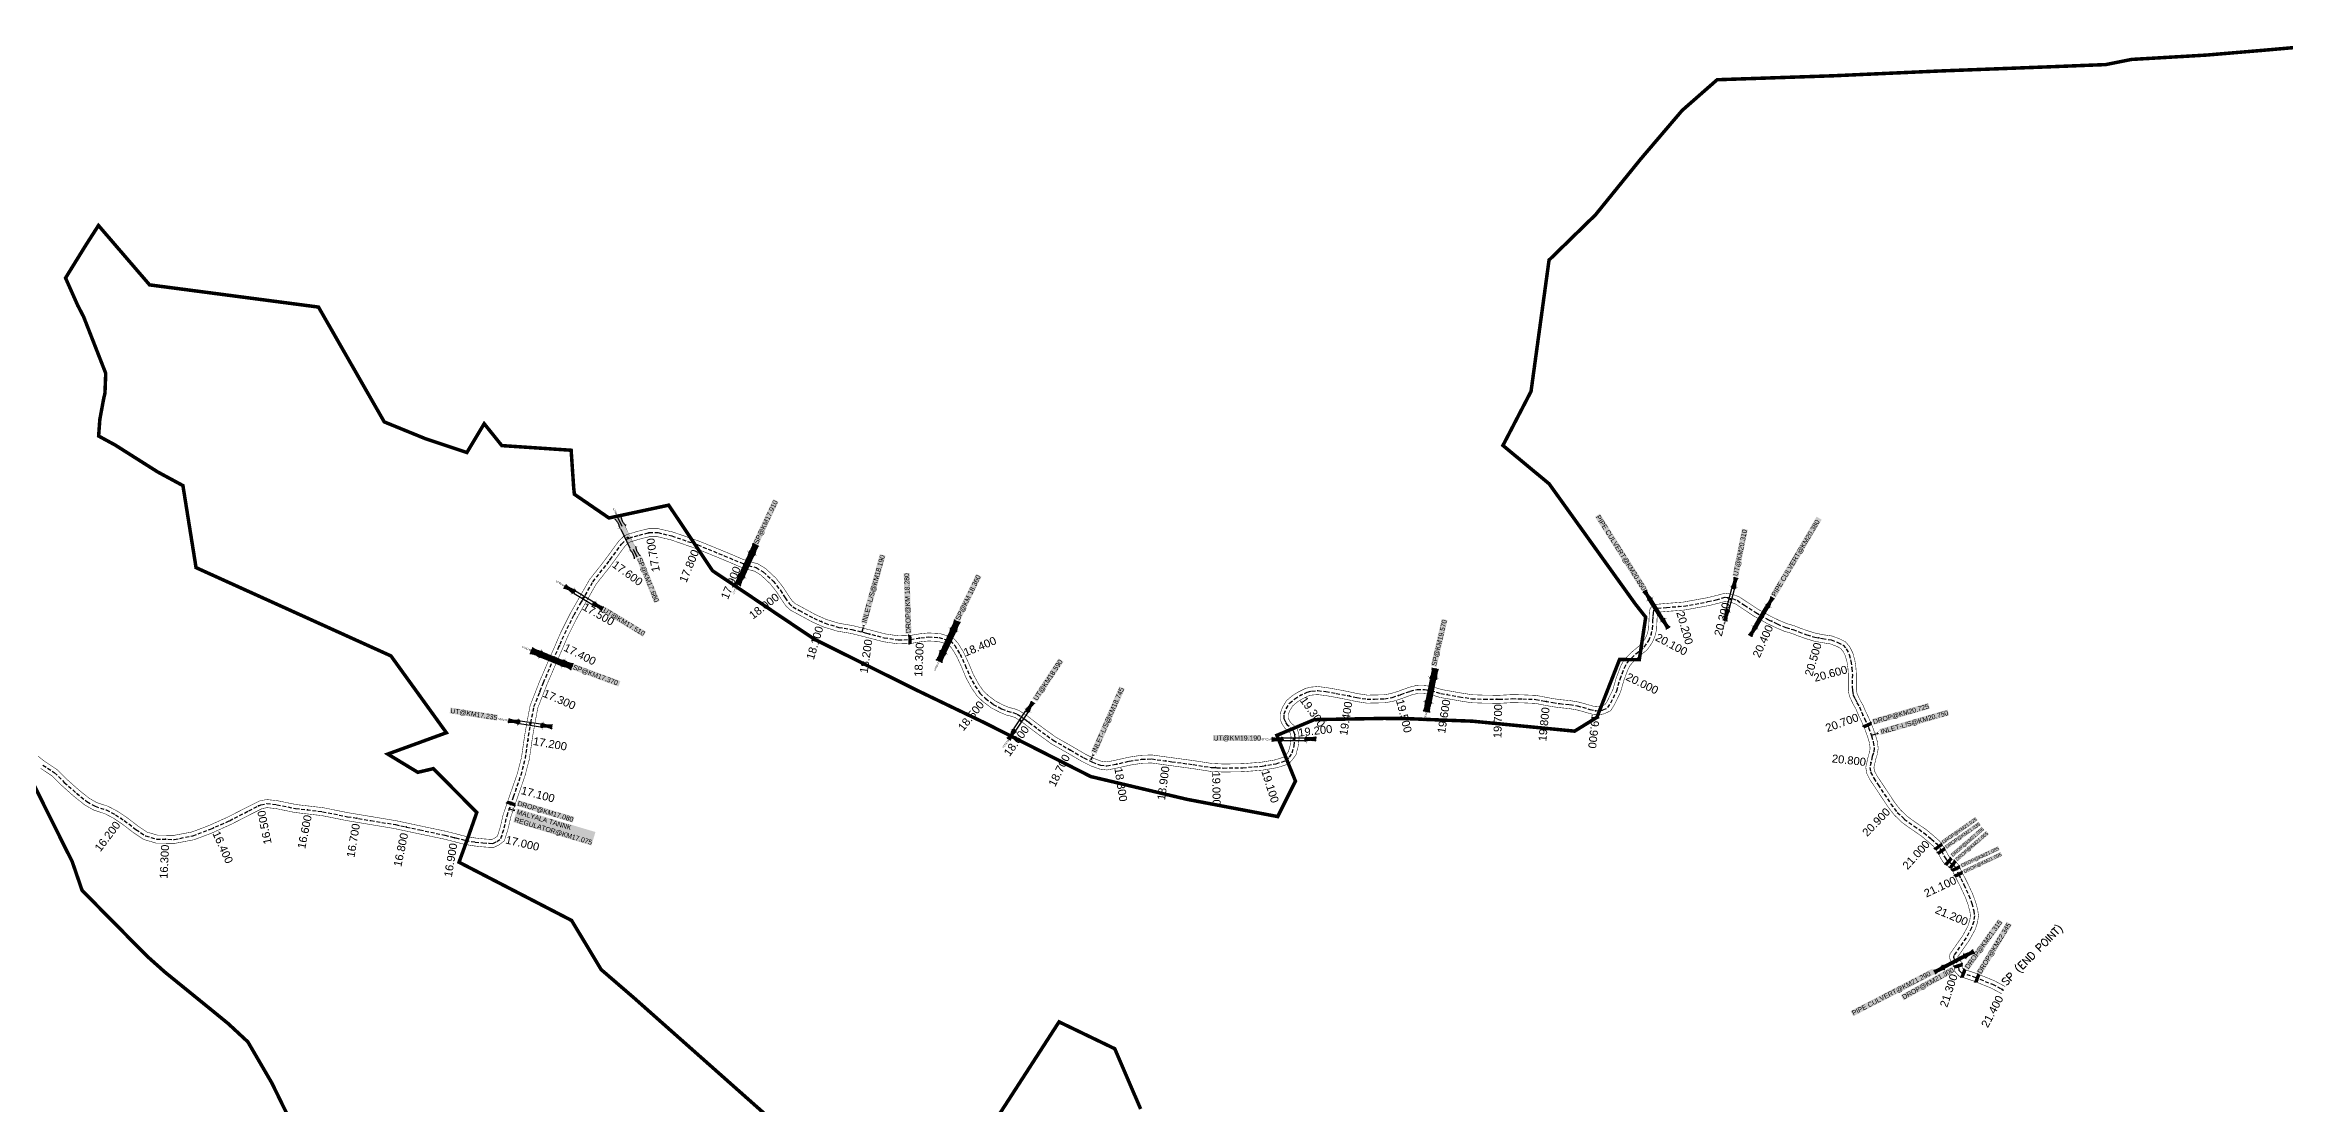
# Model space of a CAD drawing. Header units: inches. Extents: x 174104 to 230935, y 1583276 to 1631460.
# Drawn here: x 207491 to 211969, y 1616958 to 1619074 of the extents above; entities that cross this region are included whole.
import ezdxf
from ezdxf.enums import TextEntityAlignment as Align

# ---------------------------------------------------------------- set-up
doc = ezdxf.new("R2010")
doc.units = ezdxf.units.IN
doc.header["$LTSCALE"] = 15
doc.header["$MEASUREMENT"] = 0
doc.linetypes.add('HIDDEN2', pattern=[0.1875, 0.125, -0.0625])
for name, color, linetype in [('CANAL1', 7, 'Continuous'), ('CHANAGE', 1, 'Continuous'), ('POINT', 2, 'Continuous'), ('STRUCTURE', 5, 'Continuous'), ('TEXT 5', 7, 'Continuous'), ('text2', 7, 'Continuous'), ('Unknown_Line_Type', 7, 'Continuous'), ('VILLAGE BOUNDRY', 5, 'Continuous')]:
    doc.layers.add(name, color=color, linetype=linetype)
doc.styles.add('section', font='romant.shx', dxfattribs={"height": 2})
doc.styles.get("Standard").update_dxf_attribs({"font": 'arial.ttf'})
doc.dimstyles.get("Standard").update_dxf_attribs({"dimtxt": 0.18, "dimasz": 0.18, "dimexe": 0.18, "dimexo": 0.0625, "dimgap": 0.09, "dimtad": 0, "dimtih": 1, "dimtoh": 1, "dimdec": 4, "dimzin": 0, "dimdsep": 46, "dimtxsty": 'Standard', "dimcen": 0.09, "dimadec": 0, "dimazin": 0, "dimtfac": 1, "dimtdec": 4, "dimtofl": 0, "dimtmove": 0, "dimatfit": 3, "dimfxl": 1, "dimtolj": 1, "dimtzin": 0, "dimarcsym": 0})

# ---------------------------------------------------------------- blocks, each defined once
blk = doc.blocks.new('DROP')
h = blk.add_hatch()
h.set_pattern_fill('ANSI31', color=1, scale=10, angle=45)
h.set_pattern_definition([(90, (-324.4107, -25.7687), (-1.25, 0), [])])
h.paths.add_polyline_path([(-9.9, -4.3), (-13.8, 4.1), (13.8, 4.1), (10.2, -4.3)])
at = {"layer": 'STRUCTURE', "color": 5, "const_width": 0.49}
blk.add_lwpolyline([(-9.9, -4.3), (-13.8, 4.1), (13.8, 4.1), (10.2, -4.3), (-9.9, -4.3)], dxfattribs=at)
at = {"layer": 'STRUCTURE', "color": 5}
blk.add_circle((0, 0), 1.33, dxfattribs=at)
blk = doc.blocks.new('SP')
at = {"layer": 'STRUCTURE'}
h = blk.add_hatch(dxfattribs=at)
h.set_pattern_fill('DASH', color=256, scale=8, style=0)
edge = h.paths.add_edge_path()
edge.add_spline(control_points=[(769825.7, 1706742.1), (769825.3, 1706741.8), (769823.8, 1706740.8), (769820.9, 1706740.3), (769817, 1706739.7), (769811.4, 1706738.9), (769804, 1706739.7), (769798.4, 1706741), (769795.6, 1706741.6)], knot_values=[0, 0, 0, 0, 1.613557, 5.24513, 8.624976, 13.470124, 22.190216, 30.746377, 30.746377, 30.746377, 30.746377], degree=3, periodic=0)
edge.add_line((769795.6, 1706741.6), (769792.6, 1706739.6))
edge.add_line((769792.6, 1706739.6), (769732.6, 1706739.6))
edge.add_line((769732.6, 1706739.6), (769729.6, 1706741.6))
edge.add_spline(control_points=[(769729.6, 1706741.6), (769726.9, 1706740.9), (769721.3, 1706739.5), (769713.9, 1706738.5), (769708.3, 1706739.1), (769704.4, 1706739.6), (769701.5, 1706740), (769700, 1706741), (769699.5, 1706741.3)], knot_values=[0, 0, 0, 0, 8.556161, 17.276253, 22.121402, 25.501247, 29.13282, 30.746377, 30.746377, 30.746377, 30.746377], degree=3, periodic=0)
edge.add_line((769699.5, 1706741.3), (769699.5, 1706722.1))
edge.add_spline(control_points=[(769699.5, 1706722.1), (769700, 1706722.4), (769701.4, 1706723.4), (769704.3, 1706724), (769708.2, 1706724.5), (769713.8, 1706725.3), (769721.2, 1706724.5), (769726.8, 1706723.3), (769729.6, 1706722.6)], knot_values=[0, 0, 0, 0, 1.613557, 5.24513, 8.624976, 13.470124, 22.190216, 30.746377, 30.746377, 30.746377, 30.746377], degree=3, periodic=0)
edge.add_line((769729.6, 1706722.6), (769732.6, 1706724.6))
edge.add_line((769732.6, 1706724.6), (769792.6, 1706724.6))
edge.add_line((769792.6, 1706724.6), (769795.6, 1706722.6))
edge.add_spline(control_points=[(769795.6, 1706722.6), (769798.4, 1706723.3), (769803.9, 1706724.8), (769811.3, 1706725.8), (769817, 1706725.1), (769820.9, 1706724.7), (769823.8, 1706724.2), (769825.2, 1706723.3), (769825.7, 1706723)], knot_values=[0, 0, 0, 0, 8.556161, 17.276253, 22.121402, 25.501247, 29.13282, 30.746377, 30.746377, 30.746377, 30.746377], degree=3, periodic=0)
edge.add_line((769825.7, 1706723), (769825.7, 1706742.1))
h.paths.add_polyline_path([(769764.2, 1706732.1, -1), (769761.1, 1706732.1, -1)], flags=0)
h.paths.add_polyline_path([(769761.1, 1706732.1, 1), (769764.2, 1706732.1, 1)], flags=16)
at = {"layer": 'STRUCTURE', "const_width": 0.628}
for points in [[(769726.6, 1706747.6), (769726.6, 1706743.6), (769732.6, 1706739.6), (769792.6, 1706739.6), (769798.6, 1706743.6), (769798.6, 1706747.6)], [(769726.6, 1706716.6), (769726.6, 1706720.6), (769732.6, 1706724.6), (769792.6, 1706724.6), (769798.6, 1706720.6), (769798.6, 1706716.6)]]:
    blk.add_lwpolyline(points, dxfattribs=at)
at = {"layer": 'STRUCTURE', "color": 3}
blk.add_lwpolyline([(769732.6, 1706724.6), (769792.6, 1706724.6)], dxfattribs=at)
blk.add_lwpolyline([(769732.6, 1706724.6), (769792.6, 1706724.6)], dxfattribs=at)
at = {"layer": 'STRUCTURE', "color": 0}
blk.add_circle((769762.6, 1706732.1), 1.55, dxfattribs=at)
at = {"layer": 'STRUCTURE'}
for points in [[(769699.5, 1706741.3), (769700.9, 1706740.5), (769704.4, 1706739.6), (769707.8, 1706739.2), (769712.6, 1706738.8), (769721.3, 1706739.7), (769729.6, 1706741.6)], [(769699.5, 1706722.1), (769700.9, 1706723), (769704.4, 1706724), (769707.7, 1706724.5), (769712.5, 1706725), (769721.2, 1706724.4), (769729.6, 1706722.6)], [(769825.7, 1706742.1), (769824.3, 1706741.3), (769820.8, 1706740.3), (769817.5, 1706739.8), (769812.7, 1706739.2), (769804, 1706739.9), (769795.6, 1706741.6)], [(769825.7, 1706723), (769824.3, 1706723.8), (769820.8, 1706724.7), (769817.4, 1706725.1), (769812.6, 1706725.5), (769803.9, 1706724.6), (769795.6, 1706722.6)]]:
    blk.add_spline(points, degree=3, dxfattribs=at)
at = {"layer": 'STRUCTURE', "color": 0}
blk.add_text('STREAM', height=5, dxfattribs=at).set_placement((769684.3, 1706732.1), align=Align.MIDDLE_CENTER)
for points in [[(769727.4, 1706732.1), (769700.8, 1706732.1)], [(769824.4, 1706732.1), (769800.5, 1706732.1)]]:
    blk.add_leader(points, dimstyle='Standard', override={"dimasz": 10, "dimgap": 0.09, "dimtad": 0}, dxfattribs=at)
blk = doc.blocks.new('UT')
at = {"layer": 'STRUCTURE'}
h = blk.add_hatch(dxfattribs=at)
h.set_pattern_fill('DASH', color=150, scale=8, angle=-39.62775, style=0)
h.set_pattern_definition([(320.372247933, (-4370.464, -6260.8811), (1.40800153113, 0.132407282), [1, -1])])
h.paths.add_polyline_path([(765163, 1700681.9), (765165.6, 1700680.6), (765167.2, 1700680.3), (765169.1, 1700680), (765172.4, 1700679.6), (765176.4, 1700679.3), (765179.5, 1700679.5), (765183.1, 1700679.9), (765187.7, 1700680.9), (765188.9, 1700681.2), (765193.1, 1700682.2), (765196.1, 1700680.2), (765196.1, 1700672.2), (765193.1, 1700670.2), (765190.5, 1700670.8), (765188.1, 1700671.3), (765185.5, 1700671.8), (765183.6, 1700672.1), (765181, 1700672.5), (765180.3, 1700672.5), (765178.5, 1700672.6), (765176.7, 1700672.6), (765174.6, 1700672.5), (765172.5, 1700672.3), (765170.4, 1700672), (765168.5, 1700671.7), (765166.1, 1700671.2), (765165, 1700670.8), (765163, 1700669.7)])
h.paths.add_polyline_path([(765259.1, 1700682.2), (765256.1, 1700680.2), (765256.1, 1700672.2), (765259.1, 1700670.2), (765261.9, 1700671), (765264.4, 1700671.6), (765266.4, 1700672), (765269.1, 1700672.5), (765272.7, 1700673), (765276.1, 1700673.1), (765278.6, 1700672.9), (765281.2, 1700672.7), (765283.9, 1700672.3), (765286.4, 1700671.9), (765288, 1700671.3), (765289.2, 1700670.6), (765289.1, 1700682.7), (765287.6, 1700681.8), (765285.7, 1700681.2), (765283, 1700680.7), (765281.2, 1700680.4), (765276.7, 1700679.9), (765272.7, 1700679.9), (765268.7, 1700680.3), (765264.8, 1700681), (765261.2, 1700681.7)])
at = {"layer": 'STRUCTURE', "color": 150, "const_width": 0.628}
for points in [[(765190.1, 1700688.2), (765190.1, 1700684.2), (765196.1, 1700680.2), (765256.1, 1700680.2), (765262.1, 1700684.2), (765262.1, 1700688.2)], [(765190.1, 1700664.2), (765190.1, 1700668.2), (765196.1, 1700672.2), (765256.1, 1700672.2), (765262.1, 1700668.2), (765262.1, 1700664.2)]]:
    blk.add_lwpolyline(points, dxfattribs=at)
at = {"layer": 'STRUCTURE', "color": 150}
for points in [[(765196.1, 1700680.2), (765256.1, 1700680.2)], [(765196.1, 1700672.2), (765256.1, 1700672.2)], [(765196.1, 1700672.2), (765256.1, 1700672.2)]]:
    blk.add_lwpolyline(points, dxfattribs=at)
at = {"layer": 'STRUCTURE', "color": 0}
blk.add_circle((765226.1, 1700676.2), 1.89, dxfattribs=at)
at = {"layer": 'STRUCTURE', "color": 150}
for points in [[(765163, 1700681.9), (765164.4, 1700681.1), (765167.9, 1700680.2), (765171.2, 1700679.8), (765176.1, 1700679.4), (765184.7, 1700680.3), (765193.1, 1700682.2)], [(765163, 1700669.7), (765164.3, 1700670.6), (765167.8, 1700671.6), (765171.2, 1700672.1), (765176, 1700672.6), (765184.7, 1700672), (765193.1, 1700670.2)], [(765289.1, 1700682.7), (765287.8, 1700681.9), (765284.3, 1700680.9), (765280.9, 1700680.4), (765276.1, 1700679.8), (765267.4, 1700680.5), (765259.1, 1700682.2)], [(765289.2, 1700670.6), (765287.8, 1700671.4), (765284.2, 1700672.3), (765280.9, 1700672.7), (765276.1, 1700673.1), (765267.4, 1700672.2), (765259.1, 1700670.2)]]:
    blk.add_spline(points, degree=3, dxfattribs=at)
at = {"layer": 'STRUCTURE', "color": 0}
blk.add_text('STREAM', height=5, dxfattribs=at).set_placement((765148.2, 1700675.8), align=Align.MIDDLE_CENTER)
for points in [[(765190.9, 1700676), (765164.2, 1700675.8)], [(765289.3, 1700676.7), (765265.4, 1700676.4)]]:
    blk.add_leader(points, dimstyle='Standard', override={"dimasz": 10, "dimgap": 0.09, "dimtad": 0}, dxfattribs=at)
blk = doc.blocks.new('PIPE C')
at = {"layer": 'STRUCTURE'}
h = blk.add_hatch(dxfattribs=at)
h.set_pattern_fill('DASH', color=256, scale=5.6, angle=-90, style=0)
h.set_pattern_definition([(270, (-1194663.9188, 538833.8274), (0.7, -0.7), [0.7, -0.7])])
edge = h.paths.add_edge_path()
edge.add_spline(control_points=[(4.6, -44.2), (4.4, -43.9), (3.7, -42.8), (3.2, -40.8), (2.9, -38.1), (2.3, -34.2), (2.9, -29), (3.8, -25), (4.2, -23.1)], knot_values=[0, 0, 0, 0, 1.613557, 5.24513, 8.624976, 13.470124, 22.190216, 30.746377, 30.746377, 30.746377, 30.746377], degree=3, periodic=0)
edge.add_line((4.2, -23.1), (2.8, -21))
edge.add_line((2.8, -21), (2.8, 21))
edge.add_line((2.8, 21), (4.2, 23.1))
edge.add_spline(control_points=[(4.2, 23.1), (3.7, 25), (2.7, 28.9), (2, 34.1), (2.4, 38), (2.7, 40.8), (3.1, 42.8), (3.8, 43.8), (4, 44.2)], knot_values=[0, 0, 0, 0, 8.556161, 17.276253, 22.121402, 25.501247, 29.13282, 30.746377, 30.746377, 30.746377, 30.746377], degree=3, periodic=0)
edge.add_line((4, 44.2), (-4.6, 44.2))
edge.add_spline(control_points=[(-4.6, 44.2), (-4.4, 43.9), (-3.7, 42.8), (-3.2, 40.8), (-2.9, 38.1), (-2.3, 34.2), (-2.9, 29), (-3.8, 25), (-4.2, 23.1)], knot_values=[0, 0, 0, 0, 1.613557, 5.24513, 8.624976, 13.470124, 22.190216, 30.746377, 30.746377, 30.746377, 30.746377], degree=3, periodic=0)
edge.add_line((-4.2, 23.1), (-2.8, 21))
edge.add_line((-2.8, 21), (-2.8, -21))
edge.add_line((-2.8, -21), (-4.2, -23.1))
edge.add_spline(control_points=[(-4.2, -23.1), (-3.7, -25), (-2.7, -28.9), (-2, -34.1), (-2.4, -38), (-2.7, -40.8), (-3.1, -42.8), (-3.8, -43.8), (-4, -44.2)], knot_values=[0, 0, 0, 0, 8.556161, 17.276253, 22.121402, 25.501247, 29.13282, 30.746377, 30.746377, 30.746377, 30.746377], degree=3, periodic=0)
edge.add_line((-4, -44.2), (4.6, -44.2))
blk.add_circle((0, 0), 0.657)
at = {"layer": 'STRUCTURE', "const_width": 0.44}
for points in [[(-8.4, 25.2), (-5.6, 25.2), (-2.8, 21), (-2.8, -21), (-5.6, -25.2), (-8.4, -25.2)], [(8.4, 25.2), (5.6, 25.2), (2.8, 21), (2.8, -21), (5.6, -25.2), (8.4, -25.2)]]:
    blk.add_lwpolyline(points, dxfattribs=at)
at = {"layer": 'STRUCTURE', "color": 3}
for points in [[(-2.8, 21), (-2.8, -21)], [(-2.8, 21), (-2.8, -21)], [(2.8, 21), (2.8, -21)]]:
    blk.add_lwpolyline(points, dxfattribs=at)
at = {"layer": 'STRUCTURE'}
for points in [[(-4.6, 44.2), (-4, 43.2), (-3.3, 40.8), (-2.9, 38.4), (-2.5, 35.1), (-3, 29), (-4.2, 23.1)], [(4, 44.2), (3.4, 43.2), (2.8, 40.7), (2.5, 38.4), (2.2, 35), (2.8, 28.9), (4.2, 23.1)], [(-4, -44.2), (-3.4, -43.2), (-2.8, -40.7), (-2.5, -38.4), (-2.2, -35), (-2.8, -28.9), (-4.2, -23.1)], [(4.6, -44.2), (4, -43.2), (3.3, -40.8), (2.9, -38.4), (2.5, -35.1), (3, -29), (4.2, -23.1)]]:
    blk.add_spline(points, degree=3, dxfattribs=at)
at = {"layer": 'STRUCTURE', "color": 0}
for points in [[(-0.2, 44.3), (-0.2, 28.7)], [(0, -23.2), (0, -38.9)]]:
    blk.add_leader(points, dimstyle='Standard', override={"dimscale": 0.062085, "dimtxt": 50, "dimasz": 100, "dimgap": 0.09, "dimtad": 0, "dimzin": 2}, dxfattribs=at)
blk = doc.blocks.new('OT')
at = {"layer": 'STRUCTURE', "color": 190}
for points, const_width in [([(769751, 1706596), (769729, 1706596)], 0.5), ([(769751, 1706579), (769729, 1706579)], 0.5), ([(769775, 1706602), (769775, 1706598), (769769, 1706594), (769762, 1706594), (769754, 1706594), (769748, 1706598), (769748, 1706602)], 0.5), ([(769748, 1706573), (769748, 1706577), (769754, 1706581), (769762, 1706581), (769762, 1706581), (769762, 1706581), (769769, 1706581), (769775, 1706577), (769775, 1706573)], 0.5), ([(769762, 1706594), (769762, 1706581)], 2.5)]:
    blk.add_lwpolyline(points, dxfattribs=dict(at, const_width=const_width))
at = {"layer": 'STRUCTURE', "color": 0}
blk.add_circle((769762, 1706587), 1.87, dxfattribs=at)
blk.add_leader([(769733, 1706587), (769754, 1706587)], dimstyle='Standard', override={"dimasz": 10, "dimgap": 0.09, "dimtad": 0}, dxfattribs=at)

msp = doc.modelspace()

# ---------------------------------------------------------------- linework, layer by layer
at = {"layer": 'CANAL1', "color": 200, "const_width": 1}
for points in [[(207478.03403, 1617651.91023), (207492.28498, 1617640.88006), (207515.56609, 1617625.4328), (207535.92366, 1617605.49758), (207559.86749, 1617584.16404), (207580.23743, 1617567.98905), (207595.24588, 1617559.31358), (207617.55023, 1617552.0691), (207636.84771, 1617542.00624), (207654.92051, 1617529.86464), (207678.3203, 1617512.07109), (207696.11604, 1617500.24471), (207716.40075, 1617494.31195), (207749.75183, 1617493.79848), (207785.3338, 1617500.47734), (207819.42331, 1617513.32253), (207857.15441, 1617530.32175), (207895.66596, 1617549.97539), (207920.84776, 1617562.59824), (207935.08104, 1617565.42143), (207956.71131, 1617563.06789), (207994.23362, 1617555.32758), (208048.27748, 1617549.05568), (208098.21127, 1617539.01422), (208144.75121, 1617531.33543), (208193.89581, 1617523.09444), (208242.86563, 1617512.59152), (208293.01822, 1617502.07412), (208334.35868, 1617491.53012), (208352.88059, 1617488.44998), (208368.34427, 1617486.8042), (208380.45622, 1617485.94146), (208385.77587, 1617485.85861), (208390.87374, 1617488.2928), (208396.6403, 1617492.51185), (208402.28374, 1617510.90312), (208407.97905, 1617535.28924), (208421.069, 1617573.51254), (208436.11484, 1617616.81169), (208444.51163, 1617648.84566), (208450.93485, 1617693.34757), (208455.62927, 1617720.37745), (208461.89218, 1617753.29112), (208481.09677, 1617802.36285), (208500.85578, 1617847.97563), (208523.74635, 1617900.64852), (208542.59971, 1617938.11519), (208580.8142, 1618005.26639), (208608.92743, 1618040.68666), (208638.63701, 1618081.40249), (208648.91766, 1618091.45427), (208656.70919, 1618095.54066), (208677.91242, 1618101.73826), (208698.80777, 1618106.84691), (208718.13757, 1618106.841), (208747.18715, 1618100.05369), (208799.91157, 1618081.849), (208852.93313, 1618060.15602), (208888.51173, 1618045.10511), (208900.2969, 1618040.94895), (208916.90057, 1618036.75024), (208933.00362, 1618026.90187), (208953.67183, 1618007.60796), (208968.33449, 1617988.97524), (208978.44139, 1617973.17245), (208985.94341, 1617962.39735), (208992.06189, 1617956.86151), (209003.99231, 1617950.4933), (209032.71531, 1617934.89463), (209054.37527, 1617925.23284), (209080.70353, 1617917.37853), (209106.91243, 1617913.13431), (209136.22372, 1617905.75061), (209171.26885, 1617896.57214), (209198.44517, 1617892.59899), (209221.58587, 1617893.32941), (209241.8161, 1617896.77335), (209258.36867, 1617898.3873), (209280.50734, 1617897.27617), (209296.90496, 1617892.55124), (209306.55853, 1617889.67817), (209317.15154, 1617878.34668), (209328.58373, 1617859.88246), (209339.21739, 1617836.88404), (209347.90112, 1617815.7502), (209358.23274, 1617796.77959), (209367.51266, 1617783.36662), (209377.86327, 1617773.26067), (209392.13873, 1617762.41965), (209408.02566, 1617754.21055), (209418.87887, 1617749.53404), (209429.71953, 1617746.97666), (209439.58992, 1617743.27849), (209455.67033, 1617732.7508), (209481.76314, 1617712.7685), (209512.27844, 1617690.55649), (209546.07713, 1617671.34086), (209573.13176, 1617655.52771), (209589.22909, 1617647.48137), (209603.95636, 1617642.05116), (209614.78985, 1617640.66724), (209628.0591, 1617643.11343), (209658.45979, 1617649.92099), (209683.90543, 1617653.86406), (209705.14957, 1617654.53962), (209746.01017, 1617648.89555), (209788.86848, 1617643.12668), (209824.20723, 1617637.61895), (209848.52229, 1617636.39452), (209886.44979, 1617637.00987), (209924.63453, 1617640.1054), (209951.53393, 1617644.69046), (209969.2342, 1617650.30831), (209973.73867, 1617655.16613), (209978.50665, 1617661.94279), (209981.71251, 1617674.33876), (209983.3246, 1617687.5028), (209983.03912, 1617693.99114), (209981.17251, 1617699.37188), (209971.12578, 1617707.78572), (209965.6829, 1617716.01136), (209961.48387, 1617725.92695), (209961.82538, 1617738.11626), (209966.6123, 1617750.48743), (209974.30605, 1617763.20104), (209986.14029, 1617773.08984), (209996.13543, 1617779.47732), (210012.60322, 1617787.67317), (210023.25635, 1617790.136), (210037.01084, 1617791.30281), (210054.07394, 1617789.1394), (210075.18687, 1617785.54245), (210098.14315, 1617781.04798), (210116.13647, 1617777.15002), (210135.95213, 1617774.09657), (210149.84046, 1617774.34212), (210169.42577, 1617774.7938), (210183.86042, 1617777.44077), (210199.352, 1617782.30186), (210199.87405, 1617782.54716), (210219.14665, 1617789.65979), (210234.53618, 1617793.61017), (210251.15263, 1617793.11749), (210264.74905, 1617791.2771), (210284.99893, 1617785.10498), (210321.50866, 1617778.69145), (210345.47444, 1617774.89702), (210369.85563, 1617774.04247), (210399.41098, 1617773.71684), (210425.77523, 1617775.14456), (210447.16678, 1617774.64679), (210473.58734, 1617773.53098), (210493.02517, 1617769.7699), (210507.89853, 1617766.95713), (210521.81275, 1617765.05912), (210541.84581, 1617763.03062), (210557.00031, 1617760.492), (210568.20685, 1617757.65169), (210582.67286, 1617753.34854), (210591.74946, 1617751.01614), (210597.95109, 1617750.7652), (210604.54606, 1617752.09648), (210611.34927, 1617755.32722), (210615.90384, 1617762.55914), (210626.97728, 1617785.34842), (210633.64537, 1617808.65692), (210642.5253, 1617832.09778), (210648.54894, 1617843.46935), (210658.10853, 1617853.71032), (210667.8331, 1617862.93735), (210683.73142, 1617875.76709), (210691.658, 1617887.12691), (210695.58016, 1617896.25244), (210698.39249, 1617907.65707), (210699.0449, 1617922.85463), (210699.43582, 1617931.86531), (210699.81921, 1617939.76136), (210701.32126, 1617946.9148), (210706.83248, 1617953.53951), (210714.82313, 1617955.6873), (210733.46856, 1617957.3348), (210768.00762, 1617960.11153), (210815.41356, 1617968.7439), (210831.56063, 1617972.61177), (210851.77708, 1617977.99323), (210867.62348, 1617974.94509), (210878.97916, 1617970.89039), (210894.41779, 1617960.69744), (210916.65949, 1617945.99871), (210941.9978, 1617931.89194), (210958.74595, 1617923.77706), (210975.33262, 1617916.7685), (210989.40793, 1617912.79542), (211001.391, 1617907.99869), (211017.20644, 1617902.34156), (211032.69984, 1617897.69918), (211047.25618, 1617894.8512), (211065.30324, 1617892.20954), (211080.1655, 1617886.56625), (211092.08374, 1617880.57746), (211100.34809, 1617870.81245), (211106.66469, 1617858.37725), (211110.7674, 1617843.37945), (211112.88157, 1617828.84075), (211113.71721, 1617815.63516), (211113.6231, 1617804.12069), (211113.52132, 1617791.17354), (211113.77319, 1617783.71222), (211115.23574, 1617776.9183), (211118.32611, 1617770.21807), (211121.9429, 1617762.75498), (211126.92057, 1617754.06739), (211131.72044, 1617742.72309), (211137.53892, 1617730.5644), (211145.48686, 1617712.32969), (211151.59513, 1617695.25223), (211155.50983, 1617682.20283), (211157.373, 1617668.26057), (211155.86414, 1617656.61336), (211153.31184, 1617649.15469), (211148.83138, 1617629.49493), (211149.96571, 1617622.56997), (211155.3409, 1617612.05816), (211163.88829, 1617599.55234), (211189.22781, 1617561.09196), (211201.59465, 1617545.15925), (211214.75076, 1617532.41169), (211232.29183, 1617519.58521), (211233.30297, 1617519.00647), (211253.62919, 1617505.13353), (211268.99747, 1617492.2563), (211280.36618, 1617482.10872), (211290.63509, 1617467.09378), (211296.99411, 1617454.88484), (211300.17238, 1617449.99148), (211303.15451, 1617447.34388), (211304.59665, 1617446.38851), (211310.87794, 1617442.57592), (211317.80265, 1617435.36401), (211324.42407, 1617421.328), (211335.8761, 1617398.81365), (211346.10382, 1617377.00385), (211352.26873, 1617360.3273), (211356.4693, 1617344.74003), (211357.87, 1617333.20986), (211356.12533, 1617320.09402), (211351.4636, 1617305.85961), (211339.89327, 1617284.64518), (211316.42908, 1617251.07642), (211317.24985, 1617249.08705), (211325.14292, 1617238.43044), (211325.87666, 1617231.84924), (211326.29694, 1617228.07961), (211328.07525, 1617226.26975), (211353.19198, 1617217.96994), (211389.05822, 1617203.51704), (211411.70218, 1617191.51887)], [(207482.95297, 1617627.8703), (207505.45569, 1617612.93951), (207524.99846, 1617593.8022), (207549.56248, 1617571.91608), (207571.21033, 1617554.72635), (207588.69902, 1617544.6172), (207611.33692, 1617537.26439), (207628.66235, 1617528.22986), (207645.60894, 1617516.84487), (207669.04069, 1617499.02701), (207689.28793, 1617485.57147), (207713.98846, 1617478.34719), (207751.11828, 1617477.77554), (207789.6635, 1617485.01062), (207825.53638, 1617498.5278), (207864.08115, 1617515.8936), (207902.8875, 1617535.69769), (207926.08326, 1617547.325), (207935.78841, 1617549.25003), (207954.22409, 1617547.24408), (207991.69023, 1617539.51536), (208045.77377, 1617533.23885), (208095.33086, 1617523.27315), (208142.12583, 1617515.55228), (208190.89358, 1617507.37448), (208239.546, 1617496.93964), (208289.39746, 1617486.48539), (208331.06326, 1617475.85841), (208350.71972, 1617472.5896), (208366.92878, 1617470.86449), (208379.7627, 1617469.95032), (208389.28145, 1617469.80207), (208399.11587, 1617474.49794), (208410.37724, 1617482.7372), (208417.74015, 1617506.73201), (208423.37675, 1617530.86676), (208436.19434, 1617568.29473), (208451.43351, 1617612.15027), (208460.21824, 1617645.66423), (208466.73804, 1617690.8353), (208471.37129, 1617717.51292), (208477.33272, 1617748.84219), (208495.89213, 1617796.26539), (208515.53371, 1617841.6071), (208538.24115, 1617893.85859), (208556.70814, 1617930.55743), (208594.11151, 1617996.2833), (208621.66128, 1618030.99366), (208650.77603, 1618070.8943), (208658.42623, 1618078.37419), (208662.72853, 1618080.6306), (208682.05887, 1618086.28076), (208700.73287, 1618090.84632), (208716.29082, 1618090.84156), (208742.74426, 1618084.66083), (208794.26683, 1618066.87111), (208846.78673, 1618045.38338), (208882.7288, 1618030.17871), (208895.66528, 1618025.61654), (208910.62404, 1618021.83379), (208923.27152, 1618014.09879), (208941.85685, 1617996.74926), (208955.27701, 1617979.69546), (208965.13134, 1617964.28759), (208973.85536, 1617951.75732), (208982.78878, 1617943.67462), (208996.40715, 1617936.40541), (209025.62765, 1617920.53656), (209048.80592, 1617910.19751), (209077.12274, 1617901.74997), (209103.67337, 1617897.4504), (209132.24257, 1617890.25364), (209168.07486, 1617880.86901), (209197.53317, 1617876.56223), (209223.18836, 1617877.37202), (209243.93774, 1617880.90434), (209258.74606, 1617882.34822), (209277.85625, 1617881.38909), (209292.40779, 1617877.1961), (209297.83443, 1617875.58104), (209304.38174, 1617868.57729), (209314.46869, 1617852.28578), (209324.54945, 1617830.48316), (209333.43297, 1617808.8631), (209344.58949, 1617788.37782), (209355.23199, 1617772.99542), (209367.39602, 1617761.11892), (209383.56428, 1617748.84047), (209401.17907, 1617739.73855), (209413.83774, 1617734.28409), (209425.05714, 1617731.63736), (209432.31248, 1617728.91898), (209446.41169, 1617719.68836), (209472.18965, 1617699.94718), (209503.58917, 1617677.09156), (209538.086, 1617657.479), (209565.5098, 1617641.45008), (209582.86527, 1617632.77485), (209600.12625, 1617626.41042), (209615.23711, 1617624.48008), (209631.25875, 1617627.43368), (209661.43628, 1617634.19126), (209685.39028, 1617637.90319), (209704.30316, 1617638.50462), (209743.84831, 1617633.04225), (209786.56906, 1617627.2919), (209822.56846, 1617621.6812), (209848.24942, 1617620.38799), (209887.22679, 1617621.02037), (209926.62903, 1617624.2146), (209955.3164, 1617629.10442), (209978.09702, 1617636.33472), (209986.20398, 1617645.07762), (209993.26789, 1617655.11746), (209997.46608, 1617671.35042), (209999.36758, 1617686.87773), (209998.92098, 1617697.02813), (209994.8383, 1617708.79695), (209983.18403, 1617718.55706), (209979.84071, 1617723.60971), (209977.57512, 1617728.95967), (209977.74191, 1617734.91294), (209981.02765, 1617743.40449), (209986.61314, 1617752.63429), (209995.61635, 1617760.15746), (210004.03034, 1617765.53449), (210018.04415, 1617772.50903), (210025.74715, 1617774.28983), (210036.67711, 1617775.21704), (210051.72303, 1617773.30938), (210072.30577, 1617769.80275), (210094.91196, 1617765.37683), (210113.22166, 1617761.41032), (210134.86733, 1617758.07488), (210150.16633, 1617758.34538), (210171.06341, 1617758.82731), (210187.71301, 1617761.88046), (210205.1759, 1617767.36011), (210206.0574, 1617767.77431), (210223.918, 1617774.36584), (210236.32316, 1617777.55015), (210249.83884, 1617777.14941), (210261.32127, 1617775.59517), (210281.26849, 1617769.5153), (210318.8733, 1617762.9094), (210343.93747, 1617758.94107), (210369.48722, 1617758.04556), (210399.75581, 1617757.71207), (210426.02208, 1617759.13448), (210446.64307, 1617758.65464), (210471.71969, 1617757.59559), (210490.01884, 1617754.05485), (210505.32902, 1617751.15946), (210519.925, 1617749.16845), (210539.7159, 1617747.16447), (210553.70757, 1617744.82065), (210563.95866, 1617742.22249), (210578.39934, 1617737.92688), (210589.40898, 1617735.09775), (210599.22888, 1617734.7004), (210609.63629, 1617736.80128), (210622.41121, 1617742.86788), (210629.91087, 1617754.77612), (210641.97707, 1617779.60853), (210648.84447, 1617803.61373), (210657.13292, 1617825.49321), (210661.69391, 1617834.10356), (210669.47348, 1617842.43764), (210678.38052, 1617850.88896), (210695.55054, 1617864.74495), (210705.71332, 1617879.30953), (210710.79967, 1617891.14372), (210714.30931, 1617905.3761), (210715.03018, 1617922.16841), (210715.419, 1617931.13058), (210715.73878, 1617937.71662), (210716.10572, 1617939.46415), (210717.62513, 1617939.87255), (210734.8138, 1617941.39133), (210770.08707, 1617944.22709), (210818.71285, 1617953.08158), (210835.48272, 1617957.09863), (210852.35248, 1617961.58923), (210863.39751, 1617959.46466), (210871.77752, 1617956.47246), (210885.60224, 1617947.34506), (210908.3453, 1617932.315), (210934.6121, 1617917.69131), (210952.13952, 1617909.19885), (210970.02499, 1617901.64149), (210984.24729, 1617897.62692), (210995.72164, 1617893.03382), (211012.2124, 1617887.13514), (211028.85832, 1617882.14742), (211044.55988, 1617879.07537), (211061.25708, 1617876.6313), (211073.71674, 1617871.9003), (211081.98093, 1617867.74763), (211086.92863, 1617861.90151), (211091.66164, 1617852.58384), (211095.07527, 1617840.10505), (211096.95456, 1617827.18156), (211097.71308, 1617815.19476), (211097.62364, 1617804.25146), (211097.5192, 1617790.96644), (211097.83055, 1617781.74309), (211099.96618, 1617771.82257), (211103.86112, 1617763.37794), (211107.78554, 1617755.28006), (211112.5599, 1617746.94732), (211117.12876, 1617736.14897), (211122.98447, 1617723.9125), (211130.6036, 1617706.43218), (211136.38955, 1617690.25585), (211139.81922, 1617678.82325), (211141.2351, 1617668.22814), (211140.20388, 1617660.26798), (211137.89978, 1617653.53461), (211132.53576, 1617629.99792), (211134.58069, 1617617.5138), (211141.558, 1617603.86887), (211150.60219, 1617590.63617), (211176.2082, 1617551.77132), (211189.64867, 1617534.45542), (211204.41244, 1617520.15011), (211223.56869, 1617506.14258), (211224.80588, 1617505.43446), (211243.95788, 1617492.36293), (211258.52966, 1617480.1531), (211268.25882, 1617471.46896), (211276.88729, 1617458.85262), (211283.15804, 1617446.81317), (211287.93233, 1617439.46253), (211293.3765, 1617434.62907), (211296.02413, 1617432.87511), (211300.78654, 1617429.98444), (211304.4487, 1617426.17039), (211310.055, 1617414.28622), (211321.49873, 1617391.78819), (211331.33073, 1617370.82226), (211337.00914, 1617355.4617), (211340.72364, 1617341.67815), (211341.74125, 1617333.30144), (211340.45994, 1617323.669), (211336.71471, 1617312.23308), (211326.27125, 1617293.08479), (211301.15053, 1617257.14613), (211299.74137, 1617249.57232), (211303.21425, 1617241.15478), (211309.71921, 1617232.37228), (211309.97519, 1617230.07637), (211311.00824, 1617220.81054), (211319.37723, 1617212.29306), (211347.68617, 1617202.93838), (211382.30423, 1617188.98847), (211404.21101, 1617177.3809)]]:
    msp.add_lwpolyline(points, dxfattribs=at)
at = {"layer": 'CANAL1', "color": 1, "linetype": 'HIDDEN2', "ltscale": 4}
msp.add_lwpolyline([(207487.61898, 1617634.37518), (207510.51089, 1617619.18616), (207530.46106, 1617599.64989), (207554.71498, 1617578.04006), (207575.72388, 1617561.3577), (207591.97245, 1617551.96539), (207614.44357, 1617544.66674), (207632.75503, 1617535.11805), (207650.26472, 1617523.35476), (207673.6805, 1617505.54905), (207692.70198, 1617492.90809), (207715.1946, 1617486.32957), (207750.43505, 1617485.78701), (207787.49865, 1617492.74398), (207822.47985, 1617505.92516), (207860.61778, 1617523.10768), (207899.27673, 1617542.83654), (207923.46551, 1617554.96162), (207935.43472, 1617557.33573), (207955.4677, 1617555.15598), (207992.96193, 1617547.42147), (208047.02562, 1617541.14727), (208096.77107, 1617531.14369), (208143.43852, 1617523.44385), (208192.3947, 1617515.23446), (208241.20581, 1617504.76558), (208291.20784, 1617494.27976), (208332.71097, 1617483.69426), (208351.80016, 1617480.51979), (208367.63652, 1617478.83434), (208380.10946, 1617477.94589), (208387.52866, 1617477.83034), (208394.9948, 1617481.39537), (208403.50877, 1617487.62452), (208410.01195, 1617508.81756), (208415.6779, 1617533.078), (208428.63167, 1617570.90363), (208443.77418, 1617614.48098), (208452.36493, 1617647.25494), (208458.83644, 1617692.09144), (208463.50028, 1617718.94519), (208469.61245, 1617751.06666), (208488.49445, 1617799.31412), (208508.19475, 1617844.79136), (208530.99375, 1617897.25356), (208549.65393, 1617934.33631), (208587.46285, 1618000.77485), (208615.29435, 1618035.84016), (208644.70652, 1618076.14839), (208653.67194, 1618084.91423), (208659.71886, 1618088.08563), (208679.98565, 1618094.00951), (208699.77032, 1618098.84662), (208717.21419, 1618098.84128), (208744.9657, 1618092.35726), (208797.0892, 1618074.36006), (208849.85993, 1618052.7697), (208885.62027, 1618037.64191), (208897.98109, 1618033.28275), (208913.7623, 1618029.29201), (208928.13757, 1618020.50033), (208947.76434, 1618002.17861), (208961.80575, 1617984.33535), (208971.78636, 1617968.73002), (208979.89939, 1617957.07734), (208987.42533, 1617950.26807), (209000.19973, 1617943.44935), (209029.17148, 1617927.7156), (209051.59059, 1617917.71518), (209078.91313, 1617909.56425), (209105.2929, 1617905.29235), (209134.23315, 1617898.00212), (209169.67185, 1617888.72057), (209197.98917, 1617884.58061), (209222.38711, 1617885.35072), (209242.87692, 1617888.83885), (209258.55736, 1617890.36776), (209279.1818, 1617889.33263), (209294.65638, 1617884.87367), (209302.19648, 1617882.6296), (209310.76664, 1617873.46198), (209321.52621, 1617856.08412), (209331.88342, 1617833.6836), (209340.66705, 1617812.30665), (209351.41111, 1617792.5787), (209361.37233, 1617778.18102), (209372.62964, 1617767.18979), (209387.8515, 1617755.63006), (209404.60237, 1617746.97455), (209416.3583, 1617741.90907), (209427.38834, 1617739.30701), (209435.9512, 1617736.09874), (209451.04101, 1617726.21958), (209476.97639, 1617706.35784), (209507.93381, 1617683.82402), (209542.08157, 1617664.40993), (209569.32078, 1617648.48889), (209586.04718, 1617640.12811), (209602.0413, 1617634.23079), (209615.01348, 1617632.57366), (209629.65892, 1617635.27356), (209659.94803, 1617642.05612), (209684.64785, 1617645.88363), (209704.72636, 1617646.52212), (209744.92924, 1617640.9689), (209787.71877, 1617635.20929), (209823.38785, 1617629.65007), (209848.38585, 1617628.39126), (209886.83829, 1617629.01512), (209925.63178, 1617632.16), (209953.42516, 1617636.89744), (209973.66561, 1617643.32151), (209979.97133, 1617650.12187), (209985.88727, 1617658.53013), (209989.5893, 1617672.84459), (209991.34609, 1617687.19027), (209990.98005, 1617695.50964), (209988.00541, 1617704.08441), (209977.1549, 1617713.17139), (209972.76181, 1617719.81053), (209969.52949, 1617727.44331), (209969.78364, 1617736.5146), (209973.81998, 1617746.94596), (209980.45959, 1617757.91767), (209990.87832, 1617766.62365), (210000.08288, 1617772.5059), (210015.32368, 1617780.0911), (210024.50175, 1617782.21292), (210036.84397, 1617783.25992), (210052.89848, 1617781.22439), (210073.74632, 1617777.6726), (210096.52756, 1617773.2124), (210114.67906, 1617769.28017), (210135.40973, 1617766.08573), (210150.0034, 1617766.34375), (210170.24459, 1617766.81056), (210185.78671, 1617769.66061), (210202.26395, 1617774.83099), (210202.96572, 1617775.16073), (210221.53233, 1617782.01281), (210235.42967, 1617785.58016), (210250.49574, 1617785.13345), (210263.03516, 1617783.43613), (210283.13371, 1617777.31014), (210320.19098, 1617770.80043), (210344.70596, 1617766.91904), (210369.67143, 1617766.04401), (210399.5834, 1617765.71446), (210425.89866, 1617767.13952), (210446.90493, 1617766.65071), (210472.65352, 1617765.56329), (210491.52201, 1617761.91237), (210506.61377, 1617759.05829), (210520.86887, 1617757.11378), (210540.78086, 1617755.09754), (210555.35394, 1617752.65632), (210566.08275, 1617749.93709), (210580.5361, 1617745.63771), (210590.57922, 1617743.05694), (210598.58999, 1617742.7328), (210607.09118, 1617744.44888), (210616.88024, 1617749.09755), (210622.90735, 1617758.66763), (210634.47718, 1617782.47848), (210641.24492, 1617806.13532), (210649.82911, 1617828.7955), (210655.12143, 1617838.78645), (210663.79101, 1617848.07398), (210673.10681, 1617856.91316), (210689.64098, 1617870.25602), (210698.68566, 1617883.21822), (210703.18992, 1617893.69808), (210706.3509, 1617906.51659), (210707.03754, 1617922.51152), (210707.42741, 1617931.49795), (210707.779, 1617938.73899), (210708.74218, 1617943.3261), (210711.35965, 1617946.47241), (210716.22413, 1617947.77993), (210734.14118, 1617949.36307), (210769.04735, 1617952.16931), (210817.0632, 1617960.91274), (210833.52167, 1617964.8552), (210852.06478, 1617969.79123), (210865.5105, 1617967.20487), (210875.37834, 1617963.68142), (210890.01001, 1617954.02125), (210912.5024, 1617939.15686), (210938.30495, 1617924.79163), (210955.44274, 1617916.48795), (210972.67881, 1617909.20499), (210986.82761, 1617905.21117), (210998.55632, 1617900.51625), (211014.70942, 1617894.73835), (211030.77908, 1617889.9233), (211045.90803, 1617886.96328), (211063.28016, 1617884.42042), (211076.94112, 1617879.23328), (211087.03233, 1617874.16254), (211093.63836, 1617866.35698), (211099.16316, 1617855.48055), (211102.92133, 1617841.74225), (211104.91807, 1617828.01115), (211105.71514, 1617815.41496), (211105.62337, 1617804.18608), (211105.52026, 1617791.06999), (211105.80187, 1617782.72765), (211107.60096, 1617774.37044), (211111.09362, 1617766.798), (211114.86422, 1617759.01752), (211119.74023, 1617750.50735), (211124.4246, 1617739.43603), (211130.26169, 1617727.23845), (211138.04523, 1617709.38094), (211143.99234, 1617692.75404), (211147.66452, 1617680.51304), (211149.30405, 1617668.24435), (211148.03401, 1617658.44067), (211145.60581, 1617651.34465), (211140.68357, 1617629.74642), (211142.2732, 1617620.04189), (211148.44945, 1617607.96351), (211157.24524, 1617595.09426), (211182.718, 1617556.43164), (211195.62166, 1617539.80733), (211209.5816, 1617526.2809), (211227.93026, 1617512.86389), (211229.05442, 1617512.22046), (211248.79354, 1617498.74823), (211263.76356, 1617486.2047), (211274.3125, 1617476.78884), (211283.76119, 1617462.9732), (211290.07607, 1617450.849), (211294.05235, 1617444.727), (211298.2655, 1617440.98648), (211300.31039, 1617439.63181), (211305.83224, 1617436.28018), (211311.12567, 1617430.7672), (211317.23954, 1617417.80711), (211328.68742, 1617395.30092), (211338.71727, 1617373.91306), (211344.63893, 1617357.8945), (211348.59647, 1617343.20909), (211349.80563, 1617333.25565), (211348.29263, 1617321.88151), (211344.08915, 1617309.04634), (211333.08226, 1617288.86499), (211308.69899, 1617253.98135), (211308.0393, 1617250.4357), (211310.23205, 1617245.12091), (211317.43106, 1617235.40136), (211317.92592, 1617230.96281), (211318.65259, 1617224.44507), (211323.72624, 1617219.2814), (211350.43907, 1617210.45416), (211385.68122, 1617196.25275), (211407.95659, 1617184.44989)], dxfattribs=at)
at = {"layer": 'POINT', "color": 3}
for p in [(208699.46894, 1618098.77294), (208795.76953, 1618074.81571), (208621.44633, 1618044.27121), (208888.222, 1618036.72438), (208965.56017, 1617978.46508), (210857.00014, 1617968.84189), (208565.30717, 1617961.84248), (209044.37498, 1617920.93383), (210759.02386, 1617951.36348), (210944.45189, 1617921.81329), (209141.023, 1617896.22383), (209239.49738, 1617888.26352), (210703.72226, 1617895.85685), (211038.44309, 1617888.42382), (208520.29667, 1617872.63878), (209322.872, 1617853.17345), (210645.41356, 1617817.13951), (211104.68589, 1617829.60781), (208481.17801, 1617780.61908), (209372.42337, 1617767.39119), (210002.69684, 1617773.80685), (210099.99129, 1617772.46204), (210198.52661, 1617773.65825), (210295.37741, 1617775.15933), (210394.67526, 1617765.76853), (210494.21015, 1617761.40401), (210592.2606, 1617742.98891), (209459.32111, 1617719.87855), (209990.98076, 1617695.49361), (211126.88894, 1617734.28637), (208457.6491, 1617683.8652), (209542.24677, 1617664.31337), (209634.46432, 1617636.34962), (209733.25737, 1617642.58114), (209832.31872, 1617629.20034), (209932.07313, 1617633.25794), (211142.82721, 1617639.15248), (207557.81887, 1617575.57539), (208434.21299, 1617586.96565), (207644.45121, 1617527.26037), (207918.70839, 1617552.57703), (208016.84304, 1617544.65002), (208115.39284, 1617528.07121), (211185.82391, 1617552.43018), (207732.49854, 1617486.06316), (207828.83312, 1617508.78754), (208213.84236, 1617510.63442), (208311.48333, 1617489.10843), (208404.70213, 1617491.51353), (211261.56192, 1617488.04948), (211321.21148, 1617409.9984), (211346.39435, 1617316.08516), (211318.05087, 1617229.84209), (211404.41487, 1617186.32651)]:
    msp.add_point(p, dxfattribs=at)
at = {"layer": 'POINT'}
for p in [(208657, 1618089, 178), (208895, 1618035, 177), (208569, 1617969, 176), (210862, 1617966, 187), (210714, 1617945, 186), (210924, 1617931, 188), (209126, 1617901, 179), (209221, 1617888, 180), (209298, 1617882, 181), (208505, 1617847, 175), (210263, 1617784, 185), (208462, 1617717, 174), (209443, 1617723, 182), (211133, 1617713, 189), (209989, 1617686, 184), (211144, 1617694, 190), (209584, 1617646, 183), (208419, 1617559, 173), (208420, 1617547, 172), (211275, 1617469, 191), (211283, 1617462, 192), (211298, 1617442, 193), (211307, 1617436, 194), (211313, 1617427, 195), (211315, 1617414, 196), (211309, 1617241, 197), (211315, 1617232, 198), (211327, 1617216, 199), (211355, 1617207, 200), (211406, 1617185, 201)]:
    msp.add_point(p, dxfattribs=at)
at = {"layer": 'Unknown_Line_Type', "color": 1}
msp.add_lwpolyline([(211318.69529, 1617250.82757), (211319.0043, 1617250.07858)], dxfattribs=at)
msp.add_lwpolyline([(211318.69529, 1617250.82757), (211319.0043, 1617250.07858)], dxfattribs=at)
msp.add_lwpolyline([(211318.69529, 1617250.82757), (211319.0043, 1617250.07858)], dxfattribs=at)
msp.add_lwpolyline([(211318.69529, 1617250.82757), (211319.0043, 1617250.07858)], dxfattribs=at)
at = {"layer": 'VILLAGE BOUNDRY', "linetype": 'HIDDEN2', "ltscale": 20, "const_width": 7}
for points in [[(209034.97866, 1616844.98462), (208668.83459, 1617169.61156), (208603.94622, 1617225.51814), (208544.85057, 1617323.69235), (208319.67748, 1617440.11532), (208336.44251, 1617486.16675), (208355.27979, 1617539.71467), (208309.95755, 1617585.21548), (208268.17993, 1617627.08212), (208237.28588, 1617619.8022), (208177.1949, 1617656.2821), (208294.40891, 1617698.93994), (208183.56369, 1617852.50796), (207793.86812, 1618028.92397), (207767.63981, 1618192.92674), (207716.82195, 1618220.39159), (207631.8466, 1618274.15086), (207599.07179, 1618291.93842), (207601.50961, 1618325.29487), (207609.15126, 1618366.50988), (207611.76003, 1618377.71448), (207613.28059, 1618417.30477), (207569.09428, 1618530.30505), (207557.14651, 1618553.33974), (207532.91753, 1618607.8734), (207574.00222, 1618674.29495), (207598.73995, 1618712.81892), (207701.00713, 1618594.0689), (208038.73326, 1618549.72305), (208170.18515, 1618320.22856), (208252.5252, 1618286.63145), (208335.41328, 1618258.94087), (208370.01145, 1618316.63932), (208405.24775, 1618272.85971), (208543.89127, 1618263.56516), (208548.98492, 1618188.58351), (208550.34849, 1618175.58403), (208619.52911, 1618128.15148), (208738.97887, 1618153.76992), (208826.64525, 1618022.69697), (209030.28578, 1617885.83938), (209236.27974, 1617783.31308), (209372.36906, 1617717.95472), (209582.98843, 1617611.32581), (209775.47205, 1617565.79559), (209956.65078, 1617531.37176), (209992.15561, 1617602.339), (209955.07213, 1617693.74301), (210030.03406, 1617725.12591), (210169.16369, 1617727.5803), (210211.82745, 1617727.27557), (210288.52091, 1617724.146), (210345.58212, 1617722.06234), (210550.34133, 1617702.09706), (210594.9054, 1617729.57603), (210640.17266, 1617845.26552), (210679.69755, 1617844.9471), (210692.52465, 1617929.85453), (210671.48819, 1617956.55833), (210499.41312, 1618196.43983), (210407.05812, 1618273.10677), (210463.23464, 1618381.20788), (210499.24795, 1618643.64669), (210592.26966, 1618734.29164), (210682.65532, 1618845.77933), (210765.35925, 1618942.72214), (210835.33509, 1619004.09468), (211067.15727, 1619012.00051), (211279.2146, 1619021.53724), (211506.95384, 1619030.21143), (211612.36624, 1619034.39077), (211663.91228, 1619044.65785), (211813.67025, 1619053.38455), (211929.69148, 1619063.14387), (212011.9207, 1619070.41254)], [(207468.21132, 1617597.81668), (207529.9934, 1617473.64836), (207546.22646, 1617441.40057), (207566.01193, 1617383.82265), (207695.59042, 1617252.70076), (207731.70645, 1617220.40362), (207824.89177, 1617144.75911), (207858.22523, 1617117.4935), (207897.55708, 1617080.98257), (207945.40942, 1616998.92413), (208013.81737, 1616859.0908)], [(209682.59991, 1616946.8944), (209630.82502, 1617067.39624), (209519.46571, 1617121.03572), (209344.74264, 1616850.7967)]]:
    msp.add_lwpolyline(points, dxfattribs=at)

# ---------------------------------------------------------------- block references
for p, xscale, yscale, zscale, rotation in [((209221.2885, 1617885.31604), 0.7, 0.7, 0.7, 92.52797922572046), ((211136.04815, 1617713.96276), 0.7, 0.7, 0.7, 23.82523172590504), ((208424.11508, 1617557.71498), 0.7, 0.7, 0.7, 161.5735796573015), ((211278.22121, 1617471.07362), 0.7, 0.7, 0.7, 35.8063011912168), ((211284.04801, 1617462.45751), 0.7, 0.7, 0.7, 35.8063011912168), ((211297.72606, 1617441.55269), 0.7, 0.7, 0.7, 48.64630313491644), ((211306.57852, 1617435.68297), 0.7, 0.7, 0.7, 52.40849566038338), ((211313, 1617427, 195), 0.6999999999999998, 0.6999999999999998, 0.6999999999999998, 26.11470953280293), ((211318.37682, 1617415.57124), 0.6999999999999998, 0.6999999999999998, 0.6999999999999998, 26.11470953280293), ((211317.73944, 1617232.85771), 0.6999999999999998, 0.6999999999999998, 0.6999999999999998, 16.66358559765907), ((211327.47026, 1617218.04419), 0.6999999999999998, 0.6999999999999998, 0.6999999999999998, 69.28568685196008), ((211355.24999, 1617208.51552), 0.6999999999999998, 0.6999999999999998, 0.6999999999999998, 69.41216991408862)]:
    msp.add_blockref('DROP', p, dxfattribs=dict(xscale=xscale, yscale=yscale, zscale=zscale, rotation=rotation))
at = {"layer": 'STRUCTURE', "color": 0}
for name, p, xscale, yscale, zscale, rotation in [('SP', (-1101423.47568, 1581090.4351, 178), 0.7, 0.7, 0.7, 295.8938002797825), ('SP', (1067920.81334, 628209.52036, 177), 0.7, 0.7, 0.7, 65.22938109421224), ('UT', (-868227.16367, 879953.6986, 176), 0.7, 0.7, 0.7, 328.6515399941875), ('UT', (1230130.25331, 802338.1492, 187), 0.6999999999999998, 0.6999999999999998, 0.6999999999999998, 75.55843642995887), ('SP', (1068140.24131, 627897.23614, 181), 0.7, 0.7, 0.7, 65.21875593190012), ('SP', (-740282.45683, 713699.78307, 175), 0.7, 0.7, 0.7, 337.8960292481668), ('OT', (709098.58837, 1194368.7062), 0.3500000000000002, 0.3500000000000002, 0.3500000000000002, 74.00866314357015), ('SP', (1272121.64619, 849580.87346, 185), 0.7, 0.7, 0.7, 78.39220120476762), ('UT', (908828.60612, 515445.20509, 182), 0.7, 0.7, 0.7, 56.62032239282951), ('UT', (-501773.26542, 522398.58467, 174), 0.7, 0.7, 0.7, 351.2650435332984), ('OT', (109790.63337, 970330.38948), 0.3500000000000003, 0.3500000000000003, 0.3500000000000003, 15.37874189500095), ('OT', (643735.15928, 1126863.54952), 0.3500000000000003, 0.3500000000000003, 0.3500000000000003, 65.7735229081989), ('OT', (-225751.52905, 1126783.29325), 0.3500000000000003, 0.3500000000000003, 0.3500000000000003, 342.7783740342248)]:
    msp.add_blockref(name, p, dxfattribs=dict(at, xscale=xscale, yscale=yscale, zscale=zscale, rotation=rotation))
at = {"layer": 'STRUCTURE', "color": 0, "xscale": 0.7, "yscale": 0.7, "zscale": 0.7}
msp.add_blockref('UT', (-325669.2416, 427212.64397, 184), dxfattribs=at)
at = {"layer": 'text2', "color": 3}
for p, rotation in [((210714, 1617945, 186), 212.2647986608085), ((210924, 1617931, 188), 149.41787609967), ((211309, 1617241, 197), 297.3885791686919)]:
    msp.add_blockref('PIPE C', p, dxfattribs=dict(at, rotation=rotation))

# ---------------------------------------------------------------- texts
at = {"layer": 'CHANAGE'}
for s, rotation, p in [('17.700', 99.82304833, (208701.85881, 1618087.71192)), ('17.800', 67.74880981, (208792.72592, 1618063.83836)), ('17.900', 67.34821243, (208876.25072, 1618030.33176)), ('18.000', 37.67279329, (208956.5831, 1617972.93464)), ('20.300', 75.66732502, (210853.59227, 1617958.81198)), ('18.100', 73.38897604, (209040.81252, 1617911.34092)), ('18.200', 81.6823418, (209138.47202, 1617885.62904)), ('18.300', 87.12677541, (209241.21416, 1617879.09582)), ('18.400', 22.3373961, (209392.81675, 1617884.45683)), ('20.400', 65.96031935, (210940.68987, 1617913.08852)), ('20.500', 73.60364255, (211037.0595, 1617878.4962)), ('20.600', 15.06380018, (211095.02406, 1617826.07579)), ('18.500', 51.2600244, (209364.74514, 1617759.31623)), ('19.400', 81.24003709, (210098.13643, 1617761.27579)), ('19.600', 81.00321265, (210294.23724, 1617765.36379)), ('19.700', 88.66699768, (210397.59331, 1617756.21966)), ('19.800', 84.21807138, (210492.55334, 1617749.80727)), ('18.600', 53.94922982, (209454.37356, 1617710.24681)), ('20.700', 19.68111549, (211117.17437, 1617730.60447)), ('18.700', 63.44155985, (209534.97464, 1617654.14991)), ('20.800', 353.76728424, (211132.8509, 1617640.34577)), ('18.900', 82.33387453, (209732.50845, 1617632.09561)), ('16.200', 52.75009204, (207637.48322, 1617518.97186)), ('16.500', 101.20046481, (207924.04275, 1617543.33766)), ('16.600', 78.62973224, (208017.65792, 1617534.41009)), ('16.700', 80.48071409, (208113.92333, 1617517.28623)), ('20.900', 45.90357007, (211177.18348, 1617544.86464)), ('16.800', 78.15624389, (208210.44782, 1617498.40049)), ('16.900', 80.55828775, (208308.57258, 1617478.07927)), ('21.000', 47.92323061, (211256.03548, 1617480.28512)), ('21.100', 25.12426999, (211312.07371, 1617405.59578)), ('21.200', 337.19653835, (211335.78419, 1617319.95712)), ('21.300', 71.71388984, (211309.12362, 1617216.08578)), ('21.400', 62.08259339, (211401.40182, 1617172.07916))]:
    msp.add_text(s, height=16, rotation=rotation, dxfattribs=at).set_placement(p, align=Align.MIDDLE_RIGHT)
for s, rotation, p in [('17.600', 323.88246684, (208629.061, 1618038.04744)), ('17.500', 330.35660671, (208568.83423, 1617952.8425)), ('20.200', 286.10346839, (210761.15742, 1617941.41775)), ('17.400', 333.28828923, (208530.89542, 1617870.88978)), ('20.100', 332.04794573, (210713.89307, 1617891.42657)), ('20.000', 333.79763195, (210654.93077, 1617812.40886)), ('17.300', 336.57821514, (208488.98742, 1617779.02703)), ('19.300', 305.5316297, (210006.71637, 1617768.43113)), ('19.500', 284.39658599, (210200.72122, 1617765.58704)), ('19.200', 6.48281549, (209997.84047, 1617699.10898)), ('19.900', 263.70011709, (210592.78027, 1617735.54539)), ('17.200', 350.14740402, (208468.0813, 1617682.69319)), ('18.800', 278.80854419, (209638.00527, 1617629.0838)), ('19.000', 270.92950545, (209833.60453, 1617621.61124)), ('19.100', 287.60880967, (209931.30425, 1617624.5182)), ('17.100', 345.31199132, (208444.44694, 1617584.36188)), ('16.300', 87.14395648, (207728.73548, 1617407.00088)), ('16.400', 294.25328276, (207833.42028, 1617501.28603)), ('17.000', 346.85436819, (208413.25012, 1617485.78291))]:
    msp.add_text(s, height=16, rotation=rotation, dxfattribs=at).set_placement(p, align=Align.MIDDLE_LEFT)
at = {"layer": 'STRUCTURE', "color": 5, "attachment_point": 1, "bg_fill": 1, "box_fill_scale": 1.1, "bg_fill_color": 7, "bg_fill_true_color": 16777215, "bg_fill_transparency": 0}
for s, insert, char_height, width, rotation in [('SP@KM17.910', (208908.55082, 1618079.23711, 246.4), 9.8, 94.0001828, 64.91645173), ('PIPE CULVERT@KM20.850', (210600.74492, 1618135.3245), 9.8, 174.7599372, 302.26479866), ('UT@KM20.310', (210867.16273, 1618013.43217, 261.8), 9.8, 94.0001828, 78.5832151), ('PIPE CULVERT@KM20.380', (210943.43601, 1617975.05789, 263.2), 9.8, 179.2603478, 59.4178761), ('INLET-L/S@KM18.190', (209124.72569, 1617920.08868), 9.8, 139.6577544, 74.60395748), ('SP@KM17.660', (208684.71564, 1618050.17378, 246.4), 9.8, 94.0001828, 291.88075873), ('DROP@KM 18.280', (209213.41407, 1617898.03665), 9.8, 119.1085048, 91.71431397), ('SP@KM 18.360', (209311.64065, 1617926.92604), 9.8, 97.817236, 64.15562229), ('UT@KM17.510', (208611.98631, 1617949.38447, 246.4), 9.8, 94.0001828, 328.65153999), ('SP@KM19.570', (210264.05877, 1617833.86925, 183.6), 9.8, 94.0135525, 76.84422269), ('SP@KM17.370', (208549.89476, 1617835.3481), 9.8, 97.3442476, 339.73479208), ('UT@KM18.590', (209467.20533, 1617767.64837, 182), 9.8, 94.0001828, 56.62032239), ('INLET-L/S@KM18.745', (209584.69895, 1617662.09688), 9.8, 139.7647121, 66.36881724), ('UT@KM17.235', (208303.47512, 1617748.19768, 243.6), 9.8, 94.0001828, 351.26504353), ('DROP@KM20.725', (211145.8014, 1617725.3591), 9.8, 115.411779, 15.97403623), ('INLET-L/S@KM20.750', (211161.02984, 1617705.39755), 9.8, 139.6577544, 15.97403623), ('DROP@KM17.080', (208438.56456, 1617563.004), 9.8, 115.411779, 343.37366837), ('MALYALA TANNK REGULATOR@KM17.075', (208436.95923, 1617545.94099), 9.8, 161.0559809, 343.37366837), ('DROP@KM21.025', (211283.96856, 1617482.61405), 7, 82.3605866, 34.98701145), ('DROP@KM21.035', (211290.51445, 1617472.87212), 7, 82.3605866, 34.98701145), ('DROP@KM21.055', (211302.17037, 1617456.11969), 7, 82.3605866, 40.93138), ('DROP@KM21.065', (211311.15751, 1617447.71595), 7, 82.3605866, 40.93138), ('DROP@KM21.085', (211322.12194, 1617436.21637), 7, 82.3605866, 25.25537088), ('DROP@KM21.095', (211327.18686, 1617424.37308), 7, 82.3605866, 25.25537088), ('DROP@KM21.315', (211329.95181, 1617231.52364), 9.8, 115.411779, 54.12930303), ('DROP@KM22.345', (211354.89614, 1617221.31198), 9.8, 115.3048213, 58.66636077), ('PIPE CULVERT@KM21.290', (211103.45384, 1617142.26738, 275.8), 9.8, 182.2937708, 27.38857917), ('DROP@KM21.300', (211203.93244, 1617173.92428), 9.8, 115.3048213, 29.13154575)]:
    msp.add_mtext(s, dxfattribs=dict(at, insert=insert, char_height=char_height, width=width, rotation=rotation))
at = {"layer": 'STRUCTURE', "color": 5, "insert": (209828.58572, 1617693.24871, 257.6), "char_height": 9.8, "width": 94.0001828, "attachment_point": 1, "bg_fill": 1, "box_fill_scale": 1.1, "bg_fill_color": 7, "bg_fill_true_color": 16777215, "bg_fill_transparency": 0}
msp.add_mtext('UT@KM19.190', dxfattribs=at)
at = {"layer": 'TEXT 5', "color": 2, "style": 'section'}
msp.add_text(' SP (END POINT)', height=15, rotation=45, dxfattribs=at).set_placement((211406, 1617185, 201))

doc.saveas('drawing.dxf')
